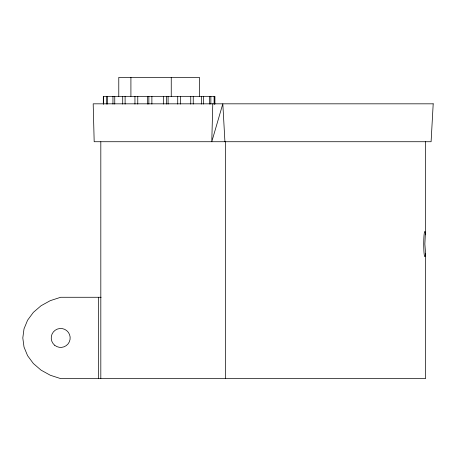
<?xml version="1.0" encoding="UTF-8"?>
<svg xmlns="http://www.w3.org/2000/svg" width="456" height="456" viewBox="0 0 456 456"><rect width="100%" height="100%" fill="white"/><g stroke="black" fill="none" stroke-linecap="round" stroke-linejoin="round"><path stroke-width="0.68" d="M212.781 103.825L211.778 141.725L222.824 103.825L224.928 141.725M425.562 253.331L425.38 254.893A12.506 1.1 -90 0 1 423.727 244.063A12.506 1.1 -90 0 1 425.38 233.233L424.867 244.063L425.562 253.331L425.562 378.617L60.705 378.617L50.314 375.254L41.051 370.141L33.356 363.512L27.582 355.686L24.008 347.027L22.8 337.947L24.008 328.861L27.582 320.203L33.356 312.377L41.051 305.748L50.314 300.635L60.705 297.272L101.135 297.272M425.562 141.719L425.562 234.8M225.52 141.753L225.52 378.617M214.913 104.088L214.913 96.336L103.318 96.336L103.318 104.088M214.594 96.336L214.611 104.088M214.126 96.336L214.126 104.088M210.849 96.336L210.849 104.088M209.595 96.336L209.595 104.088M203.558 96.336L203.558 104.088M201.62 96.336L201.62 104.088M199.454 96.336L199.454 77.383L118.777 77.383L118.777 96.336M193.241 96.336L193.241 104.088M190.75 96.336L190.75 104.088M180.599 96.336L180.599 104.088M177.726 96.336L177.726 104.088M171.251 77.383L171.251 96.336M168.087 96.336L168.087 104.088M166.491 96.336L166.491 104.088M163.43 96.336L163.43 104.088M151.882 96.336L151.882 104.088M148.844 96.336L148.844 104.088M147.59 96.336L147.59 104.088M137.769 96.336L137.769 104.088M134.953 96.336L134.953 104.088M130.912 77.383L130.912 96.336M125.104 96.336L125.104 104.088M122.71 96.336L122.71 104.088M114.758 96.336L114.758 104.088M112.951 96.336L112.951 104.088M107.439 96.336L107.439 104.088M106.334 96.336L106.334 104.088M103.637 96.336L103.62 104.088M100.816 141.753L100.816 378.617M98.604 297.272L98.604 378.617M433.2 103.825L431.097 141.725L94.181 141.725L93.184 103.825L433.2 103.825M54.709 345.283A9.473 9.473 0 0 0 70.053 339.469A9.473 9.473 0 0 0 57.342 329.084A9.473 9.473 0 0 0 54.709 345.283"/></g></svg>
